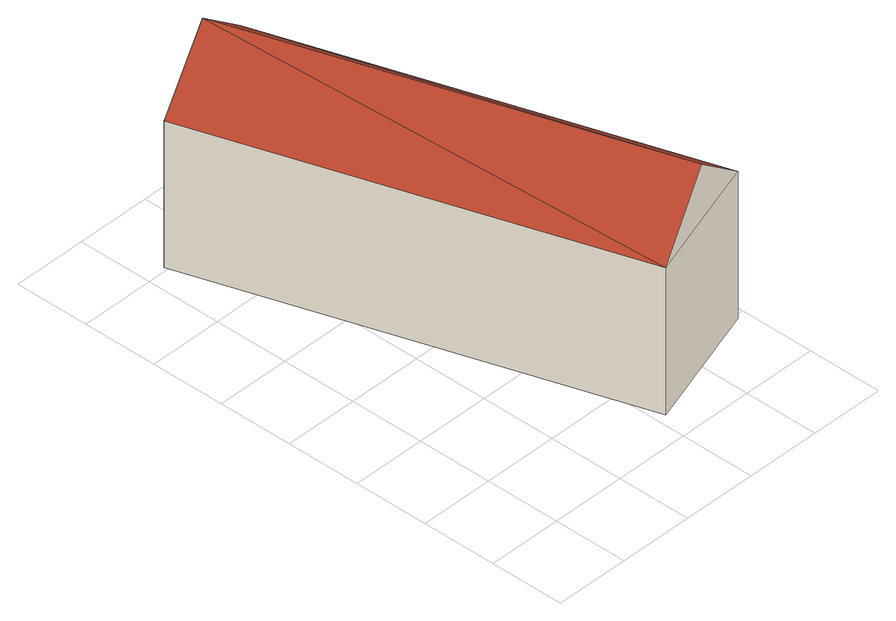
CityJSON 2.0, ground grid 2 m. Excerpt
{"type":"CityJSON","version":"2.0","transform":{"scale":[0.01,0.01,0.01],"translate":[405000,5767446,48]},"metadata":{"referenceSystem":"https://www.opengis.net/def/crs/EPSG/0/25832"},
"CityObjects":{
"building1":{"type":"Building","attributes":{"Gemeindeschluessel":"05515000","Geometrietyp2DReferenz":"3000","function":"31001_2700","roofType":"3100","measuredHeight":5.59},"geometry":[{"type":"Solid","lod":"2","boundaries":[[[[0,1,2,3]],[[4,5,1,0]],[[6,7,5,4]],[[3,2,7,6]],[[0,8,4]],[[6,9,3]],[[3,9,8]],[[8,0,3]],[[9,6,4]],[[4,8,9]],[[1,5,7,2]]]],"semantics":{"surfaces":[{"type":"WallSurface"},{"type":"RoofSurface"},{"type":"GroundSurface"}],"values":[[0,0,0,0,0,0,1,1,1,1,2]]}}]}
},
"vertices":[
[57,1210,487],[57,1210,81],[427,77,81],[427,77,487],[408,1314,487],[408,1314,81],[775,190,487],[775,190,81],[233,1262,640],[601,134,640]
]}
